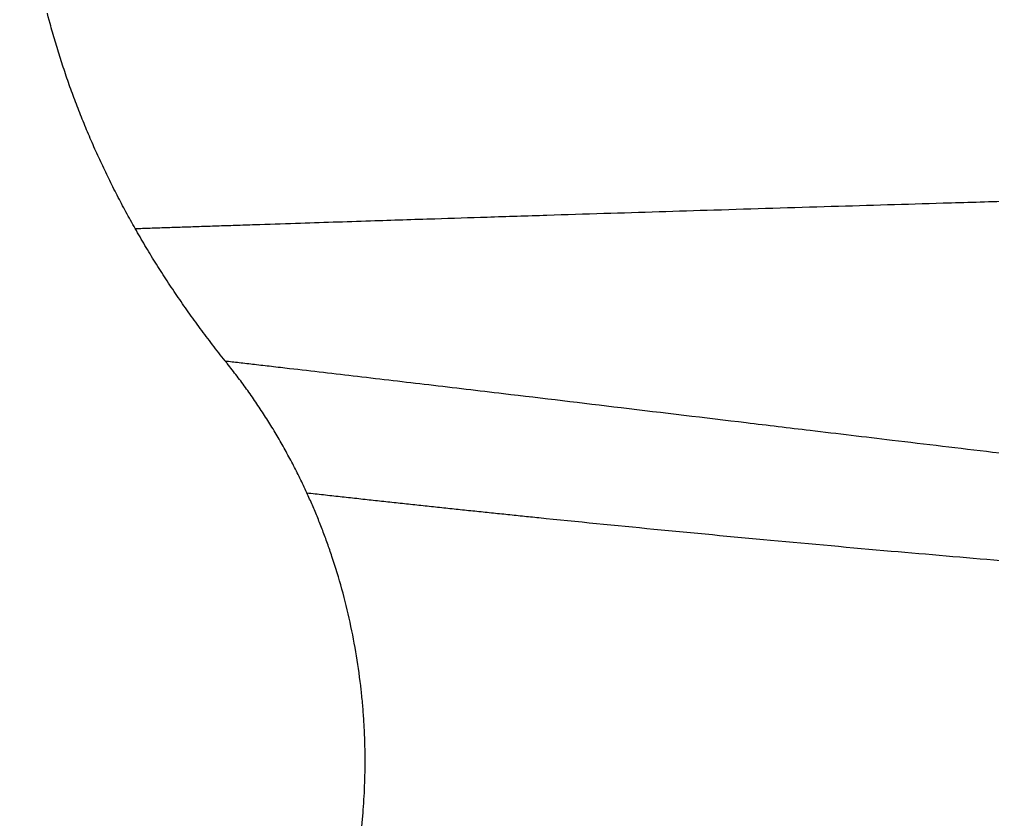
# Model space of a CAD drawing. Extents: x 526 to 610, y 679 to 808.
# Drawn here: x 569.649 to 573.742, y 745.236 to 748.599 of the extents above; entities that cross this region are included whole.
import ezdxf

# ---------------------------------------------------------------- set-up
doc = ezdxf.new("R2010")
doc.units = 0
doc.header["$MEASUREMENT"] = 0
doc.layers.add('1', color=4, linetype='Continuous')

# ---------------------------------------------------------------- blocks, each defined once
blk = doc.blocks.new('JETSETTER LX')
at = {"layer": '1', "color": 3, "linetype": 'Continuous', "lineweight": 25}
for points, knots in [([(44.0084, 50.8434), (44.0019, 50.8549), (43.9888, 50.8781), (43.9697, 50.9129), (43.951, 50.9479), (43.9326, 50.983), (43.9147, 51.0181), (43.8972, 51.0534), (43.8801, 51.0888), (43.8634, 51.1243), (43.847, 51.1598), (43.8311, 51.1955), (43.8156, 51.2313), (43.8005, 51.2672), (43.7858, 51.3031), (43.7714, 51.3392), (43.7575, 51.3754), (43.744, 51.4117), (43.7309, 51.4481), (43.7182, 51.4846), (43.7059, 51.5211), (43.694, 51.5578), (43.6825, 51.5946), (43.6714, 51.6315), (43.6607, 51.6684), (43.6333, 51.7669), (43.5948, 51.929), (43.5557, 52.1567), (43.5309, 52.3883), (43.5221, 52.5827), (43.5216, 52.7387), (43.5242, 52.8547), (43.5299, 52.9702), (43.5414, 53.1217), (43.5634, 53.3103), (43.6014, 53.5335), (43.6513, 53.7574), (43.6995, 53.9343), (43.7402, 54.0677), (43.7689, 54.1564), (43.7998, 54.247), (43.8329, 54.3395), (43.8563, 54.4015), (43.8681, 54.4329)], [0, 0, 0, 0, 0.0106962, 0.0213632, 0.0320024, 0.0426147, 0.0532016, 0.0637641, 0.0743036, 0.0848214, 0.0953185, 0.1057963, 0.1162557, 0.1266979, 0.1371241, 0.1475353, 0.1579327, 0.1683173, 0.1786903, 0.1890528, 0.1994059, 0.2097507, 0.2200883, 0.2304198, 0.2407464, 0.2510691, 0.3127075, 0.3747514, 0.4369542, 0.5002597, 0.5315673, 0.5627493, 0.5938332, 0.6248396, 0.6854372, 0.747018, 0.807699, 0.8708369, 0.8953444, 0.9205073, 0.9463327, 0.9728279, 1, 1, 1, 1]), ([(44.0084, 50.8434), (44.0293, 50.8441), (44.0722, 50.8455), (44.1381, 50.8477), (44.2069, 50.85), (44.2787, 50.8524), (44.3536, 50.8549), (44.4315, 50.8575), (44.5418, 50.8611), (44.7315, 50.8673), (44.9843, 50.8756), (45.2527, 50.8843), (45.5, 50.8922), (45.7368, 50.8997), (46.0556, 50.9097), (46.4557, 50.9222), (46.932, 50.9366), (47.3447, 50.949), (47.6525, 50.958), (47.9645, 50.9671), (48.3162, 50.9771), (48.7504, 50.9894), (49.1619, 51.0007), (49.5751, 51.0119), (49.911, 51.0208), (50.1816, 51.0279), (50.3847, 51.0332), (50.5903, 51.0386), (50.7838, 51.0435), (50.9897, 51.0488), (51.1246, 51.0522), (51.2022, 51.0542)], [0, 0, 0, 0, 0.008069, 0.016526, 0.025372, 0.034606, 0.044229, 0.054243, 0.064649, 0.086811, 0.127517, 0.162502, 0.191007, 0.223806, 0.255079, 0.316123, 0.381878, 0.445383, 0.483268, 0.508019, 0.574243, 0.63024, 0.692536, 0.752084, 0.811925, 0.842629, 0.874448, 0.904439, 0.936963, 0.963774, 1, 1, 1, 1]), ([(44.3867, 50.2869), (44.3777, 50.2982), (44.3598, 50.3208), (44.3334, 50.355), (44.3073, 50.3892), (44.2818, 50.4235), (44.2566, 50.458), (44.2319, 50.4925), (44.2076, 50.5272), (44.1838, 50.5619), (44.1603, 50.5967), (44.1373, 50.6316), (44.1148, 50.6667), (44.0926, 50.7018), (44.0709, 50.737), (44.0496, 50.7724), (44.0288, 50.8078), (44.0152, 50.8315), (44.0084, 50.8434)], [0, 0, 0, 0, 0.064406, 0.12853, 0.192376, 0.255952, 0.319263, 0.382316, 0.445115, 0.507669, 0.569982, 0.632062, 0.693915, 0.755547, 0.816964, 0.878175, 0.939184, 1, 1, 1, 1]), ([(44.3867, 50.2869), (44.4063, 50.2846), (44.4476, 50.2799), (44.5124, 50.2724), (44.5831, 50.2643), (44.6796, 50.2531), (44.8005, 50.2391), (44.9959, 50.2163), (45.2485, 50.1866), (45.6189, 50.1427), (46.0648, 50.0894), (46.4943, 50.0376), (46.8735, 49.9923), (47.2192, 49.9511), (47.644, 49.9004), (48.1512, 49.8402), (48.6011, 49.7882), (48.9588, 49.7484), (49.1739, 49.7254), (49.3485, 49.7074), (49.5372, 49.6884), (49.7573, 49.6678), (50.0238, 49.6452), (50.2878, 49.6252), (50.5501, 49.6075), (50.8823, 49.5882), (51.2993, 49.5697), (51.7184, 49.5575), (52.0635, 49.5508), (52.2964, 49.5477), (52.5017, 49.5458), (52.6789, 49.5447), (52.7962, 49.5443), (52.8545, 49.5442)], [0, 0, 0, 0, 0.006653, 0.013969, 0.021946, 0.03059, 0.046695, 0.062938, 0.096958, 0.132685, 0.18943, 0.249998, 0.281099, 0.321163, 0.370556, 0.429995, 0.499995, 0.530264, 0.557487, 0.576772, 0.592688, 0.625001, 0.655608, 0.688244, 0.719889, 0.749998, 0.808065, 0.870916, 0.902649, 0.934456, 0.956505, 0.97835, 1, 1, 1, 1]), ([(44.7304, 49.7324), (44.7257, 49.7427), (44.7162, 49.7632), (44.7014, 49.7937), (44.6864, 49.824), (44.6709, 49.8541), (44.6551, 49.8839), (44.6389, 49.9134), (44.6224, 49.9427), (44.6055, 49.9718), (44.5883, 50.0007), (44.5706, 50.0293), (44.5526, 50.0576), (44.5343, 50.0857), (44.5156, 50.1136), (44.4965, 50.1413), (44.477, 50.1687), (44.4572, 50.1958), (44.437, 50.2227), (44.4165, 50.2494), (44.4025, 50.267), (44.3955, 50.2758)], [0, 0, 0, 0, 0.053023, 0.105954, 0.158802, 0.211574, 0.264279, 0.316926, 0.369523, 0.42208, 0.474605, 0.527106, 0.579592, 0.632073, 0.684556, 0.73705, 0.789565, 0.842108, 0.89469, 0.947317, 1, 1, 1, 1]), ([(44.9756, 48.6165), (44.9755, 48.6272), (44.9753, 48.6485), (44.9746, 48.6805), (44.9735, 48.7125), (44.972, 48.7444), (44.9702, 48.7764), (44.968, 48.8083), (44.9654, 48.8403), (44.9624, 48.8722), (44.9552, 48.9411), (44.9407, 49.0468), (44.9136, 49.1882), (44.8791, 49.3278), (44.8456, 49.438), (44.8174, 49.5195), (44.7974, 49.5735), (44.7763, 49.627), (44.7541, 49.6801), (44.7383, 49.715), (44.7304, 49.7324)], [0, 0, 0, 0, 0.0277839, 0.0555621, 0.0833387, 0.1111174, 0.1389021, 0.1666969, 0.1945057, 0.2223323, 0.2501807, 0.3750819, 0.500045, 0.6250034, 0.7498776, 0.7999935, 0.8500401, 0.900041, 0.9500198, 1, 1, 1, 1]), ([(44.7304, 49.7324), (44.7537, 49.7298), (44.8004, 49.7246), (44.8703, 49.7169), (44.9402, 49.7092), (45.01, 49.7015), (45.0798, 49.6939), (45.1496, 49.6864), (45.2193, 49.6789), (45.289, 49.6715), (45.3586, 49.6641), (45.4283, 49.6568), (45.4978, 49.6496), (45.5674, 49.6424), (45.6369, 49.6352), (45.8449, 49.614), (46.1938, 49.5793), (46.6881, 49.5324), (47.1741, 49.4886), (47.5571, 49.4558), (47.8336, 49.4329), (48.0207, 49.4177), (48.2113, 49.4026), (48.4052, 49.3875), (48.5355, 49.3777), (48.6013, 49.3727)], [0, 0, 0, 0, 0.017778, 0.035554, 0.053329, 0.071102, 0.088874, 0.106646, 0.124418, 0.14219, 0.159962, 0.177735, 0.195508, 0.213283, 0.23106, 0.248838, 0.372974, 0.499528, 0.630936, 0.750561, 0.798486, 0.847397, 0.897291, 0.948161, 1, 1, 1, 1]), ([(44.7365, 47.4931), (44.7409, 47.5029), (44.7497, 47.5224), (44.7625, 47.5518), (44.7749, 47.5814), (44.7869, 47.6111), (44.7986, 47.641), (44.8099, 47.671), (44.8209, 47.7013), (44.8315, 47.7316), (44.8536, 47.7976), (44.8842, 47.9002), (44.918, 48.0408), (44.9442, 48.1831), (44.9591, 48.298), (44.967, 48.3846), (44.971, 48.4425), (44.9738, 48.5004), (44.9755, 48.5584), (44.9755, 48.5971), (44.9756, 48.6165)], [0, 0, 0, 0, 0.027735, 0.055467, 0.083202, 0.110942, 0.138693, 0.166459, 0.194243, 0.222051, 0.249886, 0.374621, 0.499547, 0.624445, 0.749454, 0.799575, 0.849667, 0.899753, 0.949857, 1, 1, 1, 1])]:
    blk.add_open_spline(points, degree=3, knots=knots, dxfattribs=at)
blk.add_open_spline([(44.3867, 50.2869), (44.3896, 50.2832), (44.3926, 50.2795), (44.3955, 50.2758)], degree=3, dxfattribs=at)

msp = doc.modelspace()

# ---------------------------------------------------------------- block references
at = {"layer": '1'}
msp.add_blockref('JETSETTER LX', (526.127, 696.8772), dxfattribs=at)

doc.saveas('drawing.dxf')
